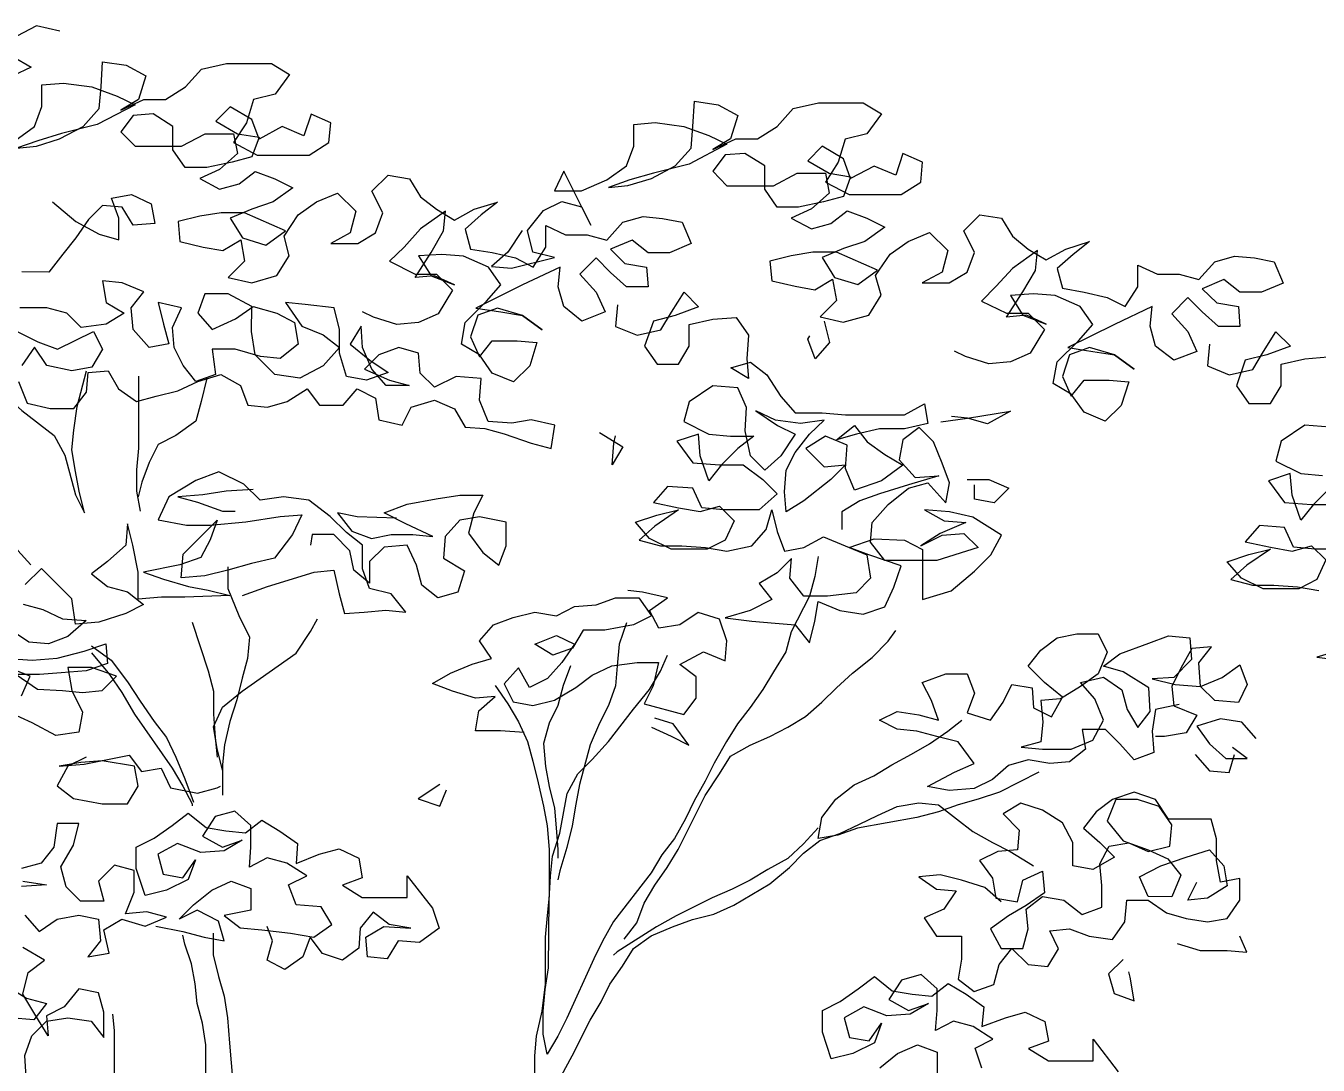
# Model space of a CAD drawing. Header units: millimetres. Extents: x 280.66 to 284.58, y 136.68 to 141.9.
# Drawn here: x 282.332 to 283.697, y 140.807 to 141.905 of the extents above; entities that cross this region are included whole.
import ezdxf

# ---------------------------------------------------------------- set-up
doc = ezdxf.new("R2010")
doc.units = ezdxf.units.MM

msp = doc.modelspace()

# ---------------------------------------------------------------- linework, layer by layer
at = {"linetype": 'Continuous'}
for points in [[(282.3677, 141.8989), (282.3429, 141.9046), (282.3221, 141.8936)], [(282.3181, 141.8724), (282.3372, 141.861), (282.3181, 141.8517)], [(282.3201, 141.7833), (282.3408, 141.7984), (282.3486, 141.8195), (282.3486, 141.8423), (282.3714, 141.844), (282.4015, 141.8403), (282.4283, 141.8305), (282.447, 141.8212), (282.4072, 141.8004), (282.3693, 141.7911), (282.3445, 141.7833), (282.3217, 141.7756), (282.3429, 141.7776), (282.3673, 141.7854), (282.3921, 141.7984), (282.4092, 141.8175), (282.4112, 141.8403), (282.4128, 141.8667), (282.4377, 141.8631), (282.4584, 141.8517), (282.4507, 141.8269), (282.432, 141.8155), (282.4564, 141.8269), (282.4792, 141.8269), (282.5003, 141.8403), (282.5174, 141.859), (282.5438, 141.8647), (282.591, 141.8647), (282.6101, 141.8533), (282.5951, 141.8326), (282.5723, 141.8269), (282.5646, 141.8021), (282.5512, 141.7813), (282.576, 141.7679), (282.6309, 141.7679), (282.6516, 141.7813), (282.6537, 141.8021), (282.6329, 141.8114), (282.6252, 141.7886), (282.6024, 141.7984), (282.578, 141.785), (282.5703, 141.8057), (282.5475, 141.8191), (282.5324, 141.8041), (282.5552, 141.7907), (282.578, 141.787), (282.5703, 141.7663), (282.5495, 141.7606), (282.5227, 141.7549), (282.4999, 141.7549), (282.4869, 141.7736), (282.4869, 141.7984), (282.4661, 141.8118), (282.445, 141.8098), (282.432, 141.7927), (282.447, 141.7776), (282.4962, 141.7776), (282.5211, 141.7907), (282.5512, 141.7907), (282.5552, 141.7699), (282.5361, 141.7528), (282.5154, 141.7435), (282.5361, 141.7321), (282.5569, 141.7378), (282.5739, 141.7508), (282.5947, 141.7431), (282.6138, 141.7337), (282.5931, 141.7187), (282.5703, 141.7109), (282.5475, 141.7016), (282.5605, 141.6808), (282.5853, 141.6731), (282.6061, 141.6882), (282.5626, 141.7073), (282.5381, 141.7073), (282.5154, 141.7036), (282.4926, 141.6979), (282.4942, 141.6768), (282.519, 141.6711), (282.5398, 141.6674), (282.5589, 141.6788), (282.5626, 141.656), (282.5455, 141.6389), (282.5703, 141.6332), (282.5967, 141.641), (282.6097, 141.6617), (282.6045, 141.6825), (282.6195, 141.7052), (282.6386, 141.7187), (282.661, 141.728), (282.6801, 141.7089), (282.6744, 141.6861), (282.6537, 141.6747), (282.6822, 141.6747), (282.7009, 141.6861), (282.7086, 141.7073), (282.6972, 141.7301), (282.7143, 141.7471), (282.7371, 141.7431), (282.7485, 141.724), (282.7655, 141.7109), (282.7843, 141.6995), (282.8054, 141.7109), (282.8298, 141.7183), (282.8127, 141.7052), (282.7957, 141.6898), (282.8013, 141.669), (282.8241, 141.6654), (282.8489, 141.6597), (282.8677, 141.6499), (282.8811, 141.6711), (282.8811, 141.6938), (282.9018, 141.6841), (282.9246, 141.6841), (282.9454, 141.6784), (282.9624, 141.6975), (282.9836, 141.7032), (283.0043, 141.7012), (283.0251, 141.6975), (283.0344, 141.6747), (283.0117, 141.665), (282.9889, 141.665), (282.9722, 141.6784), (282.9494, 141.669), (282.9645, 141.6536), (282.9873, 141.6499), (282.9889, 141.6292), (282.9661, 141.6292), (282.9494, 141.6442), (282.934, 141.6597), (282.9169, 141.6426), (282.934, 141.6235), (282.9437, 141.6027), (282.9189, 141.593), (282.8998, 141.6084), (282.8941, 141.6292), (282.8961, 141.6499), (282.8563, 141.6312), (282.807, 141.6064), (282.8335, 141.6027), (282.8563, 141.5987), (282.877, 141.5836), (282.8563, 141.5987), (282.8298, 141.6064), (282.8091, 141.5991), (282.8013, 141.5763), (282.8107, 141.5551), (282.8241, 141.5722), (282.8506, 141.5722), (282.8713, 141.5702), (282.864, 141.5458), (282.8469, 141.5287), (282.8241, 141.538), (282.8107, 141.5572), (282.792, 141.5686), (282.7957, 141.5913), (282.8184, 141.6141), (282.8335, 141.6312), (282.8205, 141.6499), (282.794, 141.6613), (282.7712, 141.6633), (282.7464, 141.6617), (282.7599, 141.6406), (282.7843, 141.6312), (282.7635, 141.6406), (282.7428, 141.6389), (282.7599, 141.6654), (282.7729, 141.6882), (282.7749, 141.7089), (282.7485, 141.6902), (282.7314, 141.6711), (282.7159, 141.656), (282.7428, 141.6426), (282.7655, 141.6426), (282.7822, 141.6255), (282.7672, 141.6007), (282.7464, 141.5913), (282.7236, 141.5893), (282.6988, 141.597), (282.6874, 141.6027)], [(282.8559, 141.6886), (282.8408, 141.6658), (282.8237, 141.6507), (282.8445, 141.6487), (282.89, 141.6601), (282.8672, 141.6658), (282.8616, 141.6886), (282.8786, 141.7097), (282.8978, 141.7191), (282.9185, 141.7134), (282.9283, 141.6943), (282.8998, 141.7512), (282.89, 141.7305), (282.9185, 141.7305), (282.9454, 141.7419), (282.9661, 141.7569), (282.9738, 141.7776), (282.9738, 141.8004), (282.9966, 141.8025), (283.0267, 141.7984), (283.0532, 141.789), (283.0723, 141.7797), (283.0324, 141.7585), (282.9946, 141.7492), (282.9698, 141.7419), (282.947, 141.7341), (282.9677, 141.7362), (282.9925, 141.7435), (283.0174, 141.7569), (283.0344, 141.7756), (283.0361, 141.7984), (283.0381, 141.8252), (283.0629, 141.8212), (283.0837, 141.8098), (283.0759, 141.7854), (283.0572, 141.774), (283.0816, 141.7854), (283.1044, 141.7854), (283.1252, 141.7984), (283.1422, 141.8175), (283.1691, 141.8232), (283.2163, 141.8232), (283.2354, 141.8118), (283.2199, 141.7907), (283.1972, 141.785), (283.1898, 141.7606), (283.1764, 141.7394), (283.2012, 141.7264), (283.2562, 141.7264), (283.2769, 141.7394), (283.2789, 141.7606), (283.2582, 141.7699), (283.2505, 141.7471), (283.2277, 141.7565), (283.2029, 141.7435), (283.1955, 141.7642), (283.1728, 141.7776), (283.1577, 141.7622), (283.1801, 141.7492), (283.2029, 141.7451), (283.1955, 141.7244), (283.1744, 141.7187), (283.1479, 141.713), (283.1252, 141.713), (283.1121, 141.7321), (283.1121, 141.7569), (283.091, 141.7699), (283.0702, 141.7683), (283.0572, 141.7512), (283.0723, 141.7357), (283.1215, 141.7357), (283.1463, 141.7492), (283.1764, 141.7492), (283.1801, 141.728), (283.1614, 141.7113), (283.1402, 141.7016), (283.1614, 141.6902), (283.1821, 141.6959), (283.1992, 141.7093), (283.2199, 141.7016), (283.2391, 141.6922), (283.2179, 141.6768), (283.1955, 141.6694), (283.1728, 141.6601), (283.1858, 141.6389), (283.2106, 141.6316), (283.2313, 141.6467), (283.1878, 141.6658), (283.163, 141.6658), (283.1402, 141.6617), (283.1174, 141.656), (283.1195, 141.6353), (283.1443, 141.6296), (283.165, 141.6259), (283.1837, 141.6373), (283.1878, 141.6145), (283.1707, 141.5974), (283.1951, 141.5917), (283.222, 141.5991), (283.235, 141.6202), (283.2293, 141.641), (283.2448, 141.6637), (283.2635, 141.6768), (283.2863, 141.6865), (283.3054, 141.6674), (283.2997, 141.6446), (283.2785, 141.6332), (283.307, 141.6332), (283.3261, 141.6446), (283.3339, 141.6654), (283.3225, 141.6882), (283.3395, 141.7052), (283.3623, 141.7016), (283.3737, 141.6825), (283.3904, 141.669), (283.4095, 141.6576), (283.4303, 141.669), (283.4551, 141.6768), (283.438, 141.6633), (283.4209, 141.6483), (283.4266, 141.6275), (283.4494, 141.6235), (283.4738, 141.6178), (283.4929, 141.6084), (283.5063, 141.6292), (283.5063, 141.652), (283.5271, 141.6426), (283.5499, 141.6426), (283.5706, 141.6369), (283.5877, 141.6556), (283.6084, 141.6613), (283.6296, 141.6597), (283.6503, 141.6556), (283.6597, 141.6328), (283.6369, 141.6235), (283.6141, 141.6235), (283.5971, 141.6369), (283.5743, 141.6271), (283.5897, 141.6121), (283.6125, 141.6084), (283.6141, 141.5873), (283.5914, 141.5873), (283.5743, 141.6027), (283.5592, 141.6178), (283.5421, 141.6007), (283.5592, 141.582), (283.5686, 141.5608), (283.5442, 141.5515), (283.525, 141.5665), (283.5194, 141.5877), (283.5214, 141.6084), (283.4815, 141.5893), (283.4323, 141.5649), (283.4587, 141.5608), (283.4815, 141.5572), (283.5023, 141.5421), (283.4815, 141.5572), (283.4551, 141.5649), (283.4339, 141.5572), (283.4266, 141.5344), (283.436, 141.5136), (283.4494, 141.5307), (283.4758, 141.5307), (283.4966, 141.5287), (283.4888, 141.5039), (283.4718, 141.4872), (283.4494, 141.4966), (283.436, 141.5157), (283.4168, 141.5271), (283.4209, 141.5498), (283.4437, 141.5722), (283.4587, 141.5893), (283.4453, 141.6084), (283.4189, 141.6198), (283.3961, 141.6218), (283.3717, 141.6198), (283.3847, 141.5991), (283.4095, 141.5897), (283.3888, 141.5991), (283.3676, 141.597), (283.3847, 141.6239), (283.3981, 141.6463), (283.4002, 141.6674), (283.3737, 141.6483), (283.3566, 141.6296), (283.3412, 141.6141), (283.3676, 141.6011), (283.3904, 141.6011), (283.4075, 141.584), (283.3924, 141.5592), (283.3717, 141.5498), (283.3489, 141.5478), (283.3241, 141.5555), (283.3127, 141.5612)], [(282.36, 141.7187), (282.3844, 141.6979), (282.4092, 141.6845), (282.4299, 141.6788), (282.4299, 141.7016), (282.4222, 141.7227), (282.4434, 141.7264), (282.4641, 141.7166), (282.4678, 141.6959), (282.445, 141.6943), (282.4336, 141.713), (282.4128, 141.715), (282.3978, 141.7), (282.3844, 141.6808), (282.3709, 141.6637), (282.3559, 141.6446), (282.3274, 141.645)], [(282.3238, 141.5291), (282.3331, 141.5063), (282.3575, 141.5006), (282.3823, 141.5006), (282.3958, 141.5177), (282.3974, 141.5385), (282.4185, 141.5405), (282.4295, 141.5214), (282.4486, 141.5079), (282.4694, 141.5136), (282.4922, 141.5193), (282.5133, 141.5291), (282.5377, 141.5364), (282.5585, 141.525), (282.5662, 141.5043), (282.587, 141.5022), (282.6077, 141.5079), (282.6289, 141.5214), (282.6419, 141.5043), (282.6667, 141.5043), (282.6817, 141.5214), (282.7009, 141.5116), (282.7045, 141.4888), (282.7293, 141.4831), (282.7387, 141.5022), (282.7635, 141.5096), (282.7843, 141.5002), (282.7957, 141.4811), (282.8164, 141.4795), (282.8371, 141.4738), (282.8656, 141.464), (282.8864, 141.4583), (282.8904, 141.4831), (282.8656, 141.4888), (282.8449, 141.4852), (282.8201, 141.4868), (282.8107, 141.5096), (282.8127, 141.5324), (282.7863, 141.5344), (282.7635, 141.523), (282.7481, 141.538), (282.7464, 141.5592), (282.7257, 141.5649), (282.7045, 141.5572), (282.6895, 141.5421), (282.7159, 141.5307), (282.7367, 141.525), (282.7123, 141.525), (282.6972, 141.5421), (282.6874, 141.5649), (282.6858, 141.5877), (282.6744, 141.5686), (282.6952, 141.5515), (282.7143, 141.5385), (282.6915, 141.5307), (282.6704, 141.5344), (282.663, 141.5592), (282.663, 141.584), (282.6573, 141.6068), (282.6268, 141.6105), (282.6061, 141.6125), (282.6232, 141.5877), (282.6459, 141.5783), (282.663, 141.5649), (282.6459, 141.5458), (282.6211, 141.5328), (282.5947, 141.5364), (282.5739, 141.5572), (282.5699, 141.582), (282.5703, 141.6084), (282.5455, 141.6218), (282.5207, 141.6218), (282.5133, 141.6011), (282.5284, 141.584), (282.5532, 141.5954), (282.5719, 141.6084), (282.5967, 141.6011), (282.6154, 141.5913), (282.6195, 141.5686), (282.6004, 141.5535), (282.5796, 141.5555), (282.5528, 141.5633), (282.5284, 141.5633), (282.532, 141.5364), (282.5113, 141.5291), (282.4979, 141.5462), (282.4885, 141.5649), (282.4865, 141.586), (282.4962, 141.6068), (282.4714, 141.6125), (282.4771, 141.5897), (282.4828, 141.569), (282.4621, 141.5649), (282.445, 141.584), (282.443, 141.6068), (282.4564, 141.6239), (282.4336, 141.6332), (282.4128, 141.6353), (282.4165, 141.6125), (282.4356, 141.6011), (282.4165, 141.5897), (282.3901, 141.586), (282.375, 141.6011), (282.3539, 141.6068), (282.3254, 141.6068)], [(282.9567, 141.6101), (282.9547, 141.5873), (282.9775, 141.5779), (283.0023, 141.5836), (283.0137, 141.6023), (283.0271, 141.6235), (283.0422, 141.608), (283.0174, 141.5987), (282.9946, 141.593), (282.9852, 141.5665), (282.9986, 141.5474), (283.021, 141.5474), (283.0324, 141.5665), (283.0324, 141.5893), (283.0572, 141.595), (283.082, 141.5966), (283.0951, 141.5779), (283.0934, 141.5531), (283.0951, 141.5324), (283.0763, 141.5437), (283.0971, 141.5494), (283.1142, 141.536), (283.1292, 141.5132), (283.1443, 141.4961), (283.1728, 141.4961), (283.1976, 141.4941), (283.2598, 141.4941), (283.281, 141.5055), (283.2846, 141.4848), (283.2598, 141.4791), (283.2334, 141.4791), (283.209, 141.4734), (283.1878, 141.4677), (283.2069, 141.4827), (283.2204, 141.4656), (283.2391, 141.4522), (283.2582, 141.4408), (283.2354, 141.4241), (283.2069, 141.4144), (283.1976, 141.4372), (283.1992, 141.462), (283.1764, 141.4713), (283.1557, 141.4583), (283.1748, 141.4392), (283.1976, 141.4412), (283.1821, 141.4258), (283.1536, 141.403), (283.1349, 141.3916), (283.1329, 141.4128), (283.1349, 141.4355), (283.1443, 141.4542), (283.1593, 141.4734), (283.1748, 141.4884), (283.15, 141.4848), (283.1235, 141.4884), (283.1028, 141.4982), (283.1256, 141.4827), (283.1443, 141.4734), (283.1292, 141.4506), (283.1121, 141.4355), (283.0971, 141.4506), (283.0914, 141.477), (283.093, 141.5018), (283.0837, 141.5226), (283.0572, 141.5246), (283.0324, 141.5075), (283.0267, 141.4868), (283.0532, 141.4734), (283.0759, 141.4713), (283.1008, 141.4713), (283.0837, 141.4583), (283.0666, 141.4412), (283.0532, 141.4241), (283.0438, 141.4506), (283.0422, 141.4734), (283.0194, 141.466), (283.0361, 141.4433), (283.0645, 141.4412), (283.0894, 141.4412), (283.1101, 141.4258), (283.1252, 141.4107), (283.1064, 141.3936), (283.0686, 141.3936), (283.0458, 141.3957), (283.0361, 141.4164), (283.0096, 141.4184), (282.9946, 141.4014), (283.021, 141.3957), (283.0438, 141.392), (283.0645, 141.3977), (283.08, 141.3822), (283.0702, 141.3615), (283.0515, 141.3521), (283.0133, 141.3521), (282.9905, 141.3635), (282.9755, 141.3806), (282.9982, 141.3879), (283.021, 141.3936), (282.9962, 141.3765), (282.9795, 141.3615), (283.0019, 141.3558), (283.0247, 141.3558), (283.0495, 141.3538), (283.0723, 141.3501), (283.0987, 141.3558), (283.1138, 141.3729), (283.1195, 141.3936), (283.1252, 141.3709), (283.1329, 141.3501), (283.1536, 141.3538), (283.1744, 141.3652), (283.2199, 141.346), (283.224, 141.3216), (283.2086, 141.3062), (283.1785, 141.3025), (283.1536, 141.3025), (283.1386, 141.3216), (283.1406, 141.3424), (283.1252, 141.3273), (283.1064, 141.3159), (283.1195, 141.2989), (283.0967, 141.2875), (283.0702, 141.2797), (283.0987, 141.2761), (283.1231, 141.274), (283.1443, 141.2724), (283.1593, 141.2533), (283.165, 141.2761), (283.1687, 141.2968), (283.1915, 141.2875), (283.2163, 141.2834), (283.2391, 141.2911), (283.2484, 141.3119), (283.2562, 141.3346), (283.222, 141.346), (283.2012, 141.3538), (283.2277, 141.3631), (283.2598, 141.3615), (283.2789, 141.3517), (283.2789, 141.2989), (283.309, 141.3082), (283.3339, 141.329), (283.3509, 141.346), (283.3623, 141.3668), (283.3318, 141.3859), (283.3074, 141.3916), (283.281, 141.3936), (283.3017, 141.3822), (283.3245, 141.3802), (283.2976, 141.3688), (283.2769, 141.3558), (283.2997, 141.3668), (283.3225, 141.3688), (283.3375, 141.3538), (283.294, 141.3403), (283.2391, 141.3403), (283.224, 141.3595), (283.2256, 141.3802), (283.2427, 141.3993), (283.2639, 141.4164), (283.2846, 141.4221), (283.3033, 141.401), (283.3074, 141.4221), (283.2997, 141.4429), (283.2903, 141.4656), (283.2753, 141.4807), (283.2582, 141.4677), (283.2541, 141.4465), (283.2712, 141.4278), (283.296, 141.4294), (283.2639, 141.4201), (283.2334, 141.4107), (283.2126, 141.403), (283.1935, 141.3916), (283.1935, 141.3729)], [(282.3217, 141.5824), (282.3445, 141.571), (282.3653, 141.5633), (282.4031, 141.582), (282.4128, 141.5633), (282.4015, 141.5441), (282.3803, 141.5405), (282.3539, 141.5462), (282.3408, 141.5653), (282.3274, 141.5462)], [(283.1748, 141.593), (283.1805, 141.5702), (283.1654, 141.5531), (283.1577, 141.5738), (283.1597, 141.5775)], [(283.582, 141.5686), (283.58, 141.5458), (283.6027, 141.536), (283.6276, 141.5417), (283.639, 141.5608), (283.652, 141.5816), (283.6674, 141.5665), (283.6426, 141.5572), (283.6198, 141.5515), (283.6105, 141.5246), (283.6235, 141.5059), (283.6463, 141.5059), (283.6577, 141.5246), (283.6577, 141.5474), (283.6825, 141.5531), (283.7069, 141.5551)], [(282.1907, 141.5462), (282.1948, 141.5254), (282.2042, 141.5027), (282.2192, 141.4876), (282.2326, 141.4685), (282.244, 141.4494), (282.2534, 141.4307), (282.2591, 141.4095), (282.2932, 141.3831), (282.3083, 141.368), (282.3234, 141.3509), (282.3368, 141.3355)], [(282.2932, 141.5328), (282.3103, 141.514), (282.3274, 141.4986), (282.3616, 141.4721), (282.373, 141.4514), (282.384, 141.4095), (282.3937, 141.3904), (282.388, 141.4132), (282.384, 141.4343), (282.3803, 141.4571), (282.3823, 141.4778), (282.386, 141.5027), (282.3958, 141.5405)], [(282.4507, 141.5348), (282.4507, 141.4587), (282.4486, 141.4359), (282.4486, 141.4132), (282.4523, 141.3924)], [(282.5227, 141.5328), (282.517, 141.5079), (282.5113, 141.4872), (282.4901, 141.4721), (282.4714, 141.4628), (282.4621, 141.4437), (282.4543, 141.4229), (282.4503, 141.4075)], [(283.2981, 141.4864), (283.3265, 141.4905), (283.3717, 141.4978), (283.3473, 141.4844), (283.3265, 141.4905), (283.3094, 141.4921)], [(282.9376, 141.4754), (282.9624, 141.4603), (282.951, 141.4412), (282.9527, 141.464), (282.9547, 141.4717)], [(283.7089, 141.4811), (283.6825, 141.4831), (283.6577, 141.466), (283.652, 141.4449), (283.6784, 141.4319), (283.7012, 141.4298)], [(282.5605, 141.3033), (282.587, 141.3127), (282.6362, 141.3277), (282.6569, 141.3298), (282.6626, 141.305), (282.6683, 141.2842), (282.6891, 141.2858), (282.7118, 141.2879), (282.733, 141.2858), (282.7175, 141.305), (282.6948, 141.3106), (282.6874, 141.3314), (282.6874, 141.3562), (282.6704, 141.3696), (282.6533, 141.3867), (282.6305, 141.4038), (282.604, 141.4075), (282.5792, 141.4038), (282.5621, 141.4209), (282.5357, 141.4339), (282.5113, 141.4246), (282.4828, 141.4075), (282.4714, 141.3831), (282.5015, 141.3774), (282.5263, 141.3774), (282.5642, 141.381), (282.6004, 141.3867), (282.6232, 141.3883), (282.6134, 141.3676), (282.5943, 141.3428), (282.5699, 141.3371), (282.5451, 141.3298), (282.5207, 141.3241), (282.4958, 141.322), (282.4979, 141.3469), (282.5337, 141.3827), (282.5263, 141.3619), (282.5166, 141.3432), (282.4942, 141.3355), (282.456, 141.3277), (282.4771, 141.3204), (282.5036, 141.3127), (282.5243, 141.309), (282.5471, 141.3033), (282.4995, 141.3013), (282.4751, 141.3013), (282.4503, 141.2993), (282.4503, 141.3277), (282.4446, 141.3562), (282.4389, 141.379), (282.4373, 141.3562), (282.4181, 141.3391), (282.4011, 141.3261), (282.4181, 141.3127), (282.4389, 141.307), (282.456, 141.2936), (282.4373, 141.2842), (282.4088, 141.2749), (282.384, 141.2728), (282.3803, 141.2997), (282.3482, 141.3318), (282.3311, 141.3147)], [(283.7089, 141.4164), (283.6918, 141.3993), (283.6784, 141.3827), (283.6691, 141.4091), (283.667, 141.4319), (283.6442, 141.4241), (283.6613, 141.4014), (283.6898, 141.3993), (283.7146, 141.3993)], [(283.3261, 141.4258), (283.3489, 141.4258), (283.3701, 141.4164), (283.3546, 141.401), (283.3339, 141.405), (283.3339, 141.4201)], [(282.5719, 141.4152), (282.5434, 141.4132), (282.5186, 141.4095), (282.4922, 141.4075), (282.5129, 141.4018), (282.5394, 141.3924), (282.5528, 141.3924)], [(282.7232, 141.3847), (282.6817, 141.3863), (282.661, 141.3904), (282.6761, 141.3713), (282.6968, 141.3635), (282.7175, 141.3676), (282.7403, 141.3676), (282.7615, 141.3656), (282.733, 141.379), (282.7102, 141.3904), (282.7346, 141.3997), (282.7651, 141.4054), (282.79, 141.4091), (282.8144, 141.4091), (282.805, 141.3904), (282.7993, 141.3692), (282.8144, 141.3485), (282.8314, 141.3351), (282.8392, 141.3558), (282.8392, 141.3806), (282.8107, 141.3863), (282.79, 141.3827), (282.7745, 141.3656), (282.7729, 141.3428), (282.7952, 141.3294), (282.7879, 141.3066), (282.7668, 141.3009), (282.7501, 141.3143), (282.7444, 141.3351), (282.7346, 141.3562), (282.7102, 141.3542), (282.6948, 141.3391), (282.6948, 141.3163), (282.6781, 141.3298), (282.674, 141.3505), (282.6569, 141.3676), (282.6342, 141.3676), (282.6325, 141.3562)], [(283.7317, 141.3521), (283.6935, 141.3521), (283.6707, 141.3542), (283.6613, 141.3749), (283.6349, 141.377), (283.6198, 141.3599), (283.6463, 141.3542), (283.6691, 141.3501), (283.6898, 141.3558), (283.7049, 141.3408), (283.6955, 141.32), (283.6764, 141.3102), (283.6385, 141.3102), (283.6158, 141.3216), (283.6007, 141.3387), (283.6235, 141.3464), (283.6463, 141.3521), (283.6215, 141.3351), (283.6044, 141.32), (283.6272, 141.3143), (283.6499, 141.3143), (283.6748, 141.3123), (283.6975, 141.3086)], [(283.1687, 141.3444), (283.165, 141.3233), (283.1593, 141.3025), (283.1402, 141.2647), (283.1345, 141.2439), (283.1215, 141.2228), (283.1101, 141.2041), (283.0967, 141.1849), (283.0833, 141.1679), (283.0719, 141.1492), (283.0589, 141.1264), (283.0491, 141.1073), (283.0377, 141.0865), (283.0283, 141.0674), (283.017, 141.0466), (283.0035, 141.0296), (282.9921, 141.0104), (282.9523, 140.9592), (282.9409, 140.9384), (282.9315, 140.9197), (282.903, 140.8571), (282.8937, 140.838), (282.8823, 140.8192), (282.8782, 140.84), (282.8782, 140.8644), (282.8803, 140.8872), (282.8839, 140.91), (282.8843, 140.9824), (282.886, 141.0068), (282.888, 141.0279), (282.8957, 141.0523), (282.9035, 141.0942), (282.9148, 141.115), (282.9299, 141.13), (282.947, 141.1492), (282.9734, 141.1833), (282.9905, 141.2041), (283.0019, 141.2232), (283.0096, 141.2403)], [(282.5451, 141.3334), (282.5451, 141.3106), (282.5565, 141.2822), (282.5678, 141.2594), (282.5658, 141.2366), (282.5601, 141.2159), (282.5544, 141.1931), (282.5471, 141.1703), (282.5414, 141.1455), (282.5394, 141.1247), (282.5394, 141.0926)], [(282.8579, 141.1585), (282.8331, 141.1605), (282.8066, 141.1605), (282.8103, 141.1813), (282.8274, 141.1967), (282.8066, 141.1947), (282.7822, 141.2024), (282.7611, 141.2102), (282.7802, 141.2212), (282.803, 141.2309), (282.8237, 141.2366), (282.8107, 141.2553), (282.8258, 141.2724), (282.8465, 141.2801), (282.8693, 141.2858), (282.8921, 141.2818), (282.9112, 141.2915), (282.934, 141.2932), (282.9547, 141.3009), (282.9791, 141.3009), (282.9925, 141.2818), (282.9734, 141.2724), (282.9433, 141.2667), (282.9205, 141.2667), (282.9091, 141.2476), (282.8884, 141.2403), (282.8693, 141.2517), (282.8921, 141.261), (282.9112, 141.2517), (282.8978, 141.2325), (282.8827, 141.2155), (282.8636, 141.2061), (282.8522, 141.2268), (282.8371, 141.2098), (282.8465, 141.1911), (282.8672, 141.187), (282.89, 141.1927), (282.9128, 141.2061), (282.9299, 141.2191), (282.9506, 141.2289), (282.9775, 141.2325), (282.9999, 141.2325), (282.9942, 141.2077), (282.9848, 141.189), (283.0267, 141.1776), (283.0397, 141.1947), (283.0397, 141.2175), (283.0226, 141.2305), (283.0475, 141.2439), (283.0702, 141.2342), (283.0723, 141.2553), (283.0645, 141.2781), (283.0418, 141.2854), (283.0226, 141.2724), (283.0003, 141.2687), (282.9905, 141.2875), (283.0096, 141.3009), (282.9832, 141.3066), (282.9677, 141.3086)], [(282.329, 141.294), (282.3498, 141.2883), (282.3705, 141.2785), (282.3954, 141.2769), (282.3762, 141.2598), (282.3555, 141.2521), (282.3347, 141.2541), (282.3156, 141.2671)], [(282.5072, 141.2749), (282.5243, 141.2236), (282.53, 141.2024), (282.53, 141.178), (282.5316, 141.1532), (282.5337, 141.1325)], [(282.5394, 141.119), (282.5337, 141.1418), (282.53, 141.1646), (282.5394, 141.1854), (282.5601, 141.2024), (282.6171, 141.2423), (282.6325, 141.2651), (282.6398, 141.2785)], [(282.9661, 141.2744), (282.9584, 141.2517), (282.9563, 141.2289), (282.9547, 141.2077), (282.947, 141.187), (282.9376, 141.1683), (282.9279, 141.1455), (282.9165, 141.1036), (282.9128, 141.0828), (282.9087, 141.0601), (282.903, 141.0373), (282.8957, 141.0125), (282.8937, 141.0031)], [(282.9637, 140.9405), (282.9771, 140.9576), (282.9848, 140.9783), (282.9962, 140.9974), (283.0092, 141.0161), (283.0206, 141.0352), (283.0491, 141.0922), (283.0645, 141.115), (283.0759, 141.1337), (283.0967, 141.1451), (283.1174, 141.1544), (283.1366, 141.1642), (283.1553, 141.1756), (283.1724, 141.1906), (283.1878, 141.2057), (283.2049, 141.2212), (283.2256, 141.2378), (283.2427, 141.2549), (283.2505, 141.2663)], [(283.5499, 141.1882), (283.525, 141.1829), (283.5214, 141.1601), (283.523, 141.1374), (283.5023, 141.1296), (283.4872, 141.1467), (283.4722, 141.1618), (283.4473, 141.1618), (283.451, 141.141), (283.4339, 141.1276), (283.4132, 141.126), (283.3904, 141.1296), (283.3696, 141.1239), (283.3526, 141.1089), (283.3334, 141.0995), (283.307, 141.0975), (283.2842, 141.1016), (283.3127, 141.1166), (283.3334, 141.126), (283.3164, 141.1487), (283.294, 141.1544), (283.2728, 141.1601), (283.2521, 141.1622), (283.2334, 141.1715), (283.2521, 141.1809), (283.2749, 141.1772), (283.2956, 141.1715), (283.2883, 141.1923), (283.2785, 141.2114), (283.3033, 141.2207), (283.3261, 141.2207), (283.3339, 141.2), (283.3261, 141.1793), (283.3505, 141.1715), (283.364, 141.1906), (283.3733, 141.2094), (283.3945, 141.2057), (283.3961, 141.1845), (283.4152, 141.1752), (283.4266, 141.1959), (283.4075, 141.2114), (283.3904, 141.2285), (283.4038, 141.2456), (283.4209, 141.2586), (283.4417, 141.2626), (283.4644, 141.2626), (283.4738, 141.2435), (283.4644, 141.2207), (283.4457, 141.2073), (283.4246, 141.1943), (283.4038, 141.1923), (283.4059, 141.1695), (283.4038, 141.1487), (283.3831, 141.143), (283.4054, 141.141), (283.436, 141.141), (283.4587, 141.1504), (283.4701, 141.1715), (283.4608, 141.1943), (283.4457, 141.2114), (283.4701, 141.2171), (283.4892, 141.2037), (283.4949, 141.1829), (283.5063, 141.1638), (283.5194, 141.1809), (283.5177, 141.2057), (283.4909, 141.2228), (283.4701, 141.2285), (283.4872, 141.2415), (283.5177, 141.2529), (283.5385, 141.2606), (283.5613, 141.2586), (283.5629, 141.2358), (283.5442, 141.2167), (283.5214, 141.2151), (283.5458, 141.2094), (283.5726, 141.2073), (283.5954, 141.2167), (283.6141, 141.2301), (283.6219, 141.2094), (283.6125, 141.1902), (283.5877, 141.1923), (283.5726, 141.2073), (283.5706, 141.2321), (283.584, 141.2492), (283.5633, 141.2472), (283.5515, 141.2264), (283.5421, 141.2073), (283.5442, 141.1866), (283.5686, 141.1768), (283.5572, 141.1581), (283.5344, 141.1544), (283.525, 141.1544)], [(282.3083, 141.237), (282.3384, 141.235), (282.3648, 141.237), (282.3933, 141.2443), (282.4161, 141.2521), (282.4181, 141.2313), (282.3954, 141.2236), (282.3689, 141.2216), (282.3461, 141.2199), (282.3213, 141.2199), (282.3441, 141.2045), (282.3705, 141.2028), (282.3917, 141.2008), (282.4124, 141.2028), (282.4275, 141.2179), (282.4011, 141.2273), (282.3762, 141.2273), (282.3803, 141.2028), (282.3917, 141.1801), (282.3876, 141.1589), (282.3632, 141.1553), (282.3384, 141.1687), (282.3136, 141.1801)], [(282.4011, 141.25), (282.4218, 141.235), (282.4389, 141.2122), (282.4523, 141.1915), (282.4674, 141.1703), (282.4804, 141.1532), (282.4901, 141.1325), (282.4995, 141.1097), (282.5072, 141.0889), (282.5089, 141.0849)], [(282.4011, 141.2427), (282.4202, 141.2199), (282.4332, 141.2008), (282.4466, 141.178), (282.4861, 141.1211), (282.4975, 141.102), (282.5072, 141.0833), (282.5072, 141.0812)], [(283.7219, 141.246), (283.6955, 141.2382), (283.724, 141.2346)], [(282.327, 141.1972), (282.3364, 141.2179), (282.312, 141.2277)], [(282.9071, 141.2289), (282.8994, 141.2081), (282.8937, 141.187), (282.8843, 141.1683), (282.8786, 141.1471), (282.8807, 141.1227), (282.8843, 141.1016), (282.89, 141.0788), (282.8917, 141.058), (282.8937, 141.0352), (282.8937, 141.0259)], [(282.8274, 141.2081), (282.8408, 141.189), (282.8522, 141.1699), (282.8616, 141.1492), (282.8672, 141.1284), (282.8729, 141.1056), (282.8786, 141.0808), (282.8823, 141.0601), (282.8843, 141.0352), (282.8843, 140.986), (282.8823, 140.9653), (282.8803, 140.9425), (282.8803, 140.8929), (282.8766, 140.8644), (282.8709, 140.838), (282.8689, 140.8172), (282.8689, 140.7944)], [(282.9925, 141.1642), (283.0133, 141.1548), (283.032, 141.1451), (283.0153, 141.1679), (282.9962, 141.1736)], [(283.4018, 141.1166), (283.3603, 141.0955), (283.3375, 141.0881), (283.3164, 141.0824), (283.2956, 141.0747), (283.2728, 141.069), (283.2102, 141.0576), (283.1894, 141.0503), (283.1687, 141.0466), (283.1724, 141.069), (283.1874, 141.0881), (283.2065, 141.1032), (283.2273, 141.1129), (283.2464, 141.1243), (283.2671, 141.1357), (283.2863, 141.1467), (283.3054, 141.1601), (283.3204, 141.1715)], [(283.6312, 141.1524), (283.6162, 141.1695), (283.5934, 141.1732), (283.5686, 141.1654), (283.582, 141.1467), (283.5991, 141.1313), (283.6219, 141.1313), (283.6064, 141.1426)], [(282.3954, 141.1325), (282.3762, 141.1231), (282.3648, 141.1024), (282.3819, 141.0889), (282.4124, 141.0833), (282.4389, 141.0833), (282.4503, 141.102), (282.4466, 141.1231), (282.4124, 141.1288), (282.3897, 141.1268), (282.3669, 141.1231), (282.3933, 141.1252), (282.4198, 141.1304), (282.4409, 141.1345), (282.4539, 141.1174), (282.4747, 141.1211), (282.4844, 141.1003), (282.5129, 141.0946), (282.5337, 141.1003), (282.5373, 141.102)], [(283.5669, 141.1353), (283.582, 141.1182), (283.6027, 141.1162), (283.6084, 141.1353)], [(282.7688, 141.1036), (282.746, 141.0885), (282.7688, 141.0808), (282.7761, 141.0979)], [(283.3619, 140.9799), (283.3448, 140.995), (283.32, 141.0027), (283.2976, 141.0084), (283.2749, 141.0064), (283.2936, 140.9933), (283.3143, 140.9913), (283.3013, 140.9722), (283.2806, 140.9628), (283.2936, 140.9437), (283.32, 140.9437), (283.32, 140.9193), (283.3164, 140.8982), (283.3334, 140.8851), (283.3542, 140.8925), (283.3599, 140.9136), (283.3733, 140.9307), (283.3904, 140.9136), (283.4111, 140.9116), (283.4225, 140.9303), (283.4132, 140.9494), (283.4339, 140.9514), (283.4547, 140.9437), (283.4795, 140.9401), (283.4925, 140.9588), (283.4945, 140.9816), (283.5173, 140.9816), (283.5364, 140.9681), (283.5572, 140.9624), (283.58, 140.9588), (283.6007, 140.9624), (283.6141, 140.9816), (283.6141, 141.0043), (283.5934, 141.0007), (283.5893, 141.0235), (283.5893, 141.0462), (283.5836, 141.067), (283.5385, 141.067), (283.525, 141.0877), (283.5023, 141.0955), (283.4795, 141.0877), (283.4624, 141.0747), (283.449, 141.0576), (283.4661, 141.0426), (283.4815, 141.0271), (283.4587, 141.0141), (283.4376, 141.0178), (283.4376, 141.0426), (283.4266, 141.0633), (283.4054, 141.0767), (283.3827, 141.0841), (283.364, 141.0727), (283.381, 141.0556), (283.379, 141.0348), (283.3583, 141.0328), (283.3391, 141.0235), (283.3526, 141.0047), (283.3562, 140.9836), (283.379, 140.9799), (283.3847, 141.0027), (283.4054, 141.0121), (283.4075, 140.9893), (283.3884, 140.9759), (283.3696, 140.9649), (283.3505, 140.9514), (283.3619, 140.9307), (283.3847, 140.9307), (283.3904, 140.9514), (283.3884, 140.9722), (283.4054, 140.9856), (283.4282, 140.9816), (283.4473, 140.9665), (283.4681, 140.9742), (283.4681, 140.997), (283.4661, 141.0198), (283.4758, 141.0385), (283.4966, 141.0422), (283.5173, 141.0328), (283.5401, 141.0385), (283.5421, 141.0613), (283.5287, 141.0804), (283.5059, 141.0877), (283.4831, 141.0877), (283.4738, 141.0649), (283.4909, 141.0442), (283.5173, 141.0348), (283.5381, 141.0251), (283.5515, 141.008), (283.5421, 140.9852), (283.5173, 140.9856), (283.508, 141.0064), (283.5307, 141.0178), (283.5572, 141.0271), (283.582, 141.0348), (283.5971, 141.0178), (283.6007, 140.9966), (283.58, 140.9836), (283.5592, 140.9816), (283.5686, 141.0007)], [(282.8974, 140.7965), (282.9087, 140.8172), (282.9279, 140.855), (282.9393, 140.8742), (282.9486, 140.8929), (282.962, 140.912), (282.9734, 140.9307), (282.9921, 140.9441), (283.0149, 140.9535), (283.0357, 140.9612), (283.0584, 140.9669), (283.0796, 140.9763), (283.1174, 140.999), (283.1382, 141.0161), (283.1532, 141.0312), (283.1703, 141.0446), (283.1915, 141.0519), (283.2122, 141.0617), (283.2313, 141.071), (283.2521, 141.0804), (283.2749, 141.0845), (283.2956, 141.0824), (283.3147, 141.0674), (283.3318, 141.054), (283.3526, 141.0426), (283.3713, 141.0328), (283.3904, 141.0214), (283.3961, 141.0178)], [(282.3307, 140.9657), (282.3457, 140.9486), (282.3648, 140.9616), (282.3876, 140.9657), (282.4084, 140.9616), (282.4104, 140.9388), (282.397, 140.9218), (282.4198, 140.9258), (282.4141, 140.9502), (282.4332, 140.9616), (282.4576, 140.9543), (282.4804, 140.9637), (282.4596, 140.9693), (282.4369, 140.9673), (282.4462, 140.9901), (282.4462, 141.0129), (282.4255, 141.0186), (282.4084, 141.0015), (282.4141, 140.9807), (282.3893, 140.9807), (282.3742, 140.9958), (282.3685, 141.0169), (282.3819, 141.0397), (282.3876, 141.0625), (282.3648, 141.0625), (282.3612, 141.0377), (282.3478, 141.0206), (282.327, 141.0149)], [(282.469, 140.9543), (282.4975, 140.9486), (282.5202, 140.9425), (282.541, 140.9388), (282.5353, 140.9596), (282.5125, 140.971), (282.4938, 140.9616), (282.5089, 140.9767), (282.528, 140.9921), (282.5487, 141.0015), (282.5695, 140.9938), (282.5695, 140.971), (282.541, 140.9653), (282.5581, 140.9523), (282.5809, 140.9502), (282.6114, 140.9466), (282.6358, 140.9425), (282.6549, 140.9559), (282.6435, 140.9746), (282.6171, 140.9767), (282.6093, 140.9978), (282.6285, 141.0072), (282.6073, 141.0206), (282.5866, 141.0263), (282.5678, 141.0165), (282.5695, 141.0377), (282.5695, 141.0605), (282.5524, 141.0755), (282.5316, 141.0698), (282.5182, 141.0491), (282.5394, 141.0377), (282.5601, 141.045), (282.541, 141.0336), (282.5166, 141.032), (282.4918, 141.0414), (282.471, 141.03), (282.4767, 141.0092), (282.4975, 141.0051), (282.5109, 141.0243), (282.5032, 141.0035), (282.4804, 140.9921), (282.4576, 140.9864), (282.4482, 141.0149), (282.4482, 141.0377), (282.4674, 141.047), (282.4861, 141.0605), (282.5032, 141.0735), (282.5223, 141.0584), (282.543, 141.0548), (282.5638, 141.0527), (282.5809, 141.0662), (282.6, 141.0544), (282.6187, 141.0414), (282.6171, 141.0202), (282.6415, 141.03), (282.6626, 141.0357), (282.6834, 141.0259), (282.687, 141.0051), (282.6663, 140.9974), (282.687, 140.9844), (282.7346, 140.9844), (282.7346, 141.0072), (282.7611, 140.973), (282.7684, 140.9519), (282.7476, 140.9368), (282.7249, 140.9388), (282.7135, 140.9197), (282.6927, 140.9218), (282.6907, 140.9425), (282.7098, 140.9539), (282.7383, 140.9519), (282.7155, 140.9559), (282.6984, 140.9689), (282.685, 140.9519), (282.6834, 140.9311), (282.6663, 140.9181), (282.6451, 140.9254), (282.6321, 140.9425), (282.6244, 140.9218), (282.6053, 140.9083), (282.5866, 140.9181), (282.5922, 140.9388), (282.5866, 140.9539)], [(283.1687, 141.058), (283.1532, 141.0409), (283.1366, 141.0255), (283.1154, 141.0141), (283.0967, 141.0027), (283.0776, 140.9933), (283.0568, 140.984), (283.0186, 140.9649), (282.9978, 140.9535), (282.9563, 140.927), (282.9523, 140.9234)], [(282.3286, 141.0015), (282.3535, 140.9978), (282.327, 140.9962)], [(282.5479, 140.3697), (282.5483, 140.3962), (282.5386, 140.419), (282.5329, 140.4816), (282.5329, 140.5044), (282.5292, 140.5272), (282.5255, 140.5479), (282.5255, 140.5707), (282.5235, 140.5935), (282.5235, 140.6162), (282.5219, 140.639), (282.5219, 140.829), (282.5182, 140.8518), (282.5125, 140.8725), (282.5105, 140.8933), (282.5068, 140.9144), (282.4995, 140.9352), (282.4975, 140.9445)], [(282.5296, 140.9466), (282.5296, 140.9238), (282.5353, 140.901), (282.541, 140.8803), (282.5447, 140.8575), (282.5467, 140.8306), (282.5503, 140.7891), (282.5503, 140.7395), (282.5447, 140.6769), (282.5447, 140.6488), (282.5463, 140.6219), (282.5503, 140.5975), (282.5499, 140.5044), (282.5613, 140.4417), (282.5634, 140.421), (282.567, 140.3982), (282.5707, 140.3775), (282.5784, 140.3604)], [(283.5478, 140.936), (283.5722, 140.9283), (283.6007, 140.9283), (283.6215, 140.9266), (283.6141, 140.9437)], [(282.3209, 140.7664), (282.3323, 140.7891), (282.3307, 140.8176), (282.338, 140.8384), (282.3535, 140.8538), (282.3762, 140.8575), (282.4006, 140.8538), (282.4141, 140.8367), (282.4141, 140.8632), (282.4084, 140.8839), (282.3876, 140.888), (282.3722, 140.8689), (282.3535, 140.8595), (282.3551, 140.8384), (282.3421, 140.8595), (282.3286, 140.8823), (282.3343, 140.9051), (282.3514, 140.9181), (282.3286, 140.9315)], [(283.4909, 140.9189), (283.4754, 140.9039), (283.4811, 140.8831), (283.5023, 140.8754), (283.4982, 140.9002), (283.4966, 140.9059)], [(283.3416, 140.8042), (283.3343, 140.8253), (283.353, 140.8347), (283.3322, 140.8481), (283.3115, 140.8538), (283.2924, 140.8441), (283.2944, 140.8652), (283.2944, 140.888), (283.2773, 140.903), (283.2566, 140.8973), (283.2431, 140.8766), (283.2639, 140.8652), (283.285, 140.8725), (283.2659, 140.8611), (283.2411, 140.8595), (283.2167, 140.8689), (283.1959, 140.8575), (283.2016, 140.8367), (283.2224, 140.8331), (283.2354, 140.8518), (283.2281, 140.831), (283.2053, 140.8196), (283.1825, 140.814), (283.1732, 140.8424), (283.1732, 140.8652), (283.1919, 140.8746), (283.211, 140.888), (283.2281, 140.901), (283.2468, 140.886), (283.2679, 140.8823), (283.2887, 140.8803), (283.3058, 140.8937), (283.3249, 140.8823), (283.3436, 140.8689), (283.3416, 140.8481), (283.3664, 140.8575), (283.3871, 140.8632), (283.4079, 140.8534), (283.412, 140.8327), (283.3908, 140.8249), (283.412, 140.8119), (283.4591, 140.8119), (283.4591, 140.8347), (283.4856, 140.8005)], [(282.3042, 140.8953), (282.3323, 140.8782), (282.3535, 140.8725), (282.34, 140.8554), (282.3152, 140.8575)], [(282.5141, 140.5821), (282.5011, 140.6069), (282.4877, 140.6333), (282.4726, 140.6525), (282.4572, 140.6675), (282.4405, 140.683), (282.4251, 140.698), (282.412, 140.7151), (282.3966, 140.7342), (282.3815, 140.7493), (282.3644, 140.7643), (282.3494, 140.7798), (282.3364, 140.7969), (282.3929, 140.7513), (282.41, 140.7358), (282.4271, 140.7228), (282.4307, 140.7472), (282.4271, 140.77), (282.4255, 140.7928), (282.4255, 140.8441), (282.4234, 140.8611)], [(283.2338, 140.8046), (283.2525, 140.8196), (283.2736, 140.829), (283.2944, 140.8213), (283.2944, 140.7985)]]:
    msp.add_lwpolyline(points, dxfattribs=at)

doc.saveas('drawing.dxf')
